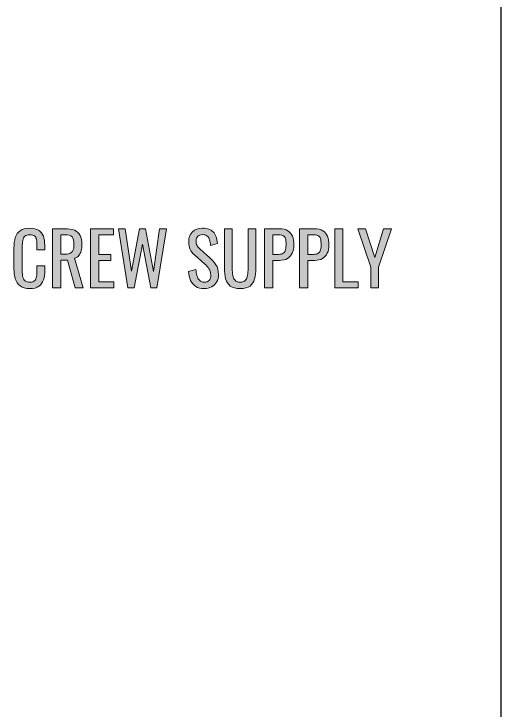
# Model space of a CAD drawing. Header units: inches. Extents: x 145 to 467, y 0 to 792.
# Drawn here: x 393.5 to 466.9, y 293.1 to 397.8 of the extents above; entities that cross this region are included whole.
import ezdxf

# ---------------------------------------------------------------- set-up
doc = ezdxf.new("R2010")
doc.units = ezdxf.units.IN
doc.header["$MEASUREMENT"] = 0
doc.layers.add('EVAC_Holes v5_0', color=7, linetype='Continuous')

# ---------------------------------------------------------------- blocks, each defined once
blk = doc.blocks.new('block 2')
at = {"layer": 'EVAC_Holes v5_0', "color": 7, "lineweight": 25}
blk.add_lwpolyline([(466.86, -0.08), (466.86, 792.08)], dxfattribs=at)
blk = doc.blocks.new('block 136')
at = {"layer": 'EVAC_Holes v5_0'}
h = blk.add_hatch(color=7, dxfattribs=at)
h.dxf.hatch_style = 2
edge = h.paths.add_edge_path()
edge.add_spline(control_points=[(395.93, 356.5), (395.3, 356.5), (394.81, 356.63), (394.46, 356.89), (394.11, 357.16), (393.87, 357.51), (393.73, 357.96), (393.6, 358.41), (393.53, 358.9), (393.53, 359.45), (393.53, 359.45), (393.53, 362.6), (393.53, 362.6), (393.53, 363.2), (393.6, 363.73), (393.73, 364.17), (393.87, 364.62), (394.11, 364.97), (394.46, 365.21), (394.81, 365.46), (395.3, 365.58), (395.93, 365.58), (396.49, 365.58), (396.93, 365.48), (397.25, 365.27), (397.58, 365.07), (397.82, 364.77), (397.96, 364.39), (398.1, 364.01), (398.17, 363.55), (398.17, 363.02), (398.17, 363.02), (398.17, 362.31), (398.17, 362.31), (398.17, 362.31), (397, 362.31), (397, 362.31), (397, 362.31), (397, 362.94), (397, 362.94), (397, 363.27), (396.98, 363.56), (396.95, 363.82), (396.91, 364.07), (396.82, 364.26), (396.68, 364.4), (396.53, 364.54), (396.28, 364.61), (395.94, 364.61), (395.59, 364.61), (395.33, 364.54), (395.17, 364.39), (395.01, 364.24), (394.9, 364.03), (394.86, 363.75), (394.81, 363.47), (394.79, 363.15), (394.79, 362.79), (394.79, 362.79), (394.79, 359.26), (394.79, 359.26), (394.79, 358.81), (394.82, 358.46), (394.89, 358.2), (394.97, 357.93), (395.09, 357.75), (395.26, 357.64), (395.43, 357.53), (395.65, 357.47), (395.94, 357.47), (396.28, 357.47), (396.52, 357.55), (396.67, 357.7), (396.81, 357.85), (396.9, 358.06), (396.94, 358.32), (396.98, 358.59), (397, 358.89), (397, 359.25), (397, 359.25), (397, 359.91), (397, 359.91), (397, 359.91), (398.17, 359.91), (398.17, 359.91), (398.17, 359.91), (398.17, 359.25), (398.17, 359.25), (398.17, 358.7), (398.11, 358.22), (397.97, 357.81), (397.84, 357.4), (397.62, 357.07), (397.29, 356.84), (396.97, 356.61), (396.52, 356.5), (395.93, 356.5)], knot_values=[0, 0, 0, 0, 1, 1, 1, 2, 2, 2, 3, 3, 3, 4, 4, 4, 5, 5, 5, 6, 6, 6, 7, 7, 7, 8, 8, 8, 9, 9, 9, 10, 10, 10, 11, 11, 11, 12, 12, 12, 13, 13, 13, 14, 14, 14, 15, 15, 15, 16, 16, 16, 17, 17, 17, 18, 18, 18, 19, 19, 19, 20, 20, 20, 21, 21, 21, 22, 22, 22, 23, 23, 23, 24, 24, 24, 25, 25, 25, 26, 26, 26, 27, 27, 27, 28, 28, 28, 29, 29, 29, 30, 30, 30, 31, 31, 31, 32, 32, 32, 32], degree=3, periodic=0)
h = blk.add_hatch(color=7, dxfattribs=at)
h.dxf.hatch_style = 2
edge = h.paths.add_edge_path()
edge.add_spline(control_points=[(399.36, 356.59), (399.36, 356.59), (399.36, 365.5), (399.36, 365.5), (399.36, 365.5), (401.15, 365.5), (401.15, 365.5), (401.75, 365.5), (402.24, 365.43), (402.63, 365.27), (403.02, 365.11), (403.3, 364.86), (403.49, 364.51), (403.68, 364.16), (403.77, 363.7), (403.77, 363.14), (403.77, 362.79), (403.74, 362.48), (403.66, 362.2), (403.59, 361.92), (403.47, 361.68), (403.31, 361.48), (403.15, 361.29), (402.94, 361.15), (402.67, 361.06), (402.67, 361.06), (403.94, 356.59), (403.94, 356.59), (403.94, 356.59), (402.74, 356.59), (402.74, 356.59), (402.74, 356.59), (401.57, 360.77), (401.57, 360.77), (401.57, 360.77), (400.6, 360.77), (400.6, 360.77), (400.6, 360.77), (400.6, 356.59), (400.6, 356.59), (400.6, 356.59), (399.36, 356.59), (399.36, 356.59)], knot_values=[0, 0, 0, 0, 1, 1, 1, 2, 2, 2, 3, 3, 3, 4, 4, 4, 5, 5, 5, 6, 6, 6, 7, 7, 7, 8, 8, 8, 9, 9, 9, 10, 10, 10, 11, 11, 11, 12, 12, 12, 13, 13, 13, 14, 14, 14, 14], degree=3, periodic=0)
edge = h.paths.add_edge_path()
edge.add_spline(control_points=[(400.6, 361.67), (400.6, 361.67), (401.08, 361.67), (401.08, 361.67), (401.43, 361.67), (401.71, 361.71), (401.93, 361.8), (402.15, 361.89), (402.32, 362.04), (402.42, 362.25), (402.52, 362.46), (402.57, 362.76), (402.57, 363.14), (402.57, 363.66), (402.48, 364.04), (402.29, 364.27), (402.1, 364.5), (401.72, 364.61), (401.15, 364.61), (401.15, 364.61), (400.6, 364.61), (400.6, 364.61), (400.6, 364.61), (400.6, 361.67), (400.6, 361.67)], knot_values=[0, 0, 0, 0, 1, 1, 1, 2, 2, 2, 3, 3, 3, 4, 4, 4, 5, 5, 5, 6, 6, 6, 7, 7, 7, 8, 8, 8, 8], degree=3, periodic=0)
h = blk.add_hatch(color=7, dxfattribs=at)
h.dxf.hatch_style = 2
h.paths.add_polyline_path([(405.07, 356.59), (405.07, 365.5), (408.52, 365.5), (408.52, 364.58), (406.31, 364.58), (406.31, 361.63), (408.11, 361.63), (408.11, 360.75), (406.31, 360.75), (406.31, 357.49), (408.55, 357.49), (408.55, 356.59)])
h = blk.add_hatch(color=7, dxfattribs=at)
h.dxf.hatch_style = 2
h.paths.add_polyline_path([(410.7, 356.59), (409.25, 365.5), (410.28, 365.5), (411.24, 359.1), (412.44, 365.47), (413.32, 365.47), (414.53, 359.07), (415.46, 365.5), (416.48, 365.5), (415.05, 356.59), (414.14, 356.59), (412.9, 363.19), (411.65, 356.59)])
h = blk.add_hatch(color=7, dxfattribs=at)
h.dxf.hatch_style = 2
edge = h.paths.add_edge_path()
edge.add_spline(control_points=[(422.19, 356.5), (421.67, 356.5), (421.25, 356.61), (420.9, 356.83), (420.56, 357.05), (420.3, 357.35), (420.13, 357.74), (419.95, 358.13), (419.85, 358.58), (419.82, 359.09), (419.82, 359.09), (420.92, 359.39), (420.92, 359.39), (420.94, 359.07), (420.99, 358.77), (421.07, 358.48), (421.15, 358.18), (421.27, 357.94), (421.45, 357.75), (421.62, 357.57), (421.87, 357.47), (422.19, 357.47), (422.51, 357.47), (422.75, 357.56), (422.92, 357.74), (423.08, 357.92), (423.16, 358.18), (423.16, 358.52), (423.16, 358.92), (423.07, 359.25), (422.89, 359.49), (422.71, 359.74), (422.47, 359.99), (422.2, 360.24), (422.2, 360.24), (420.7, 361.56), (420.7, 361.56), (420.41, 361.81), (420.19, 362.09), (420.05, 362.4), (419.91, 362.7), (419.84, 363.08), (419.84, 363.52), (419.84, 364.18), (420.03, 364.68), (420.4, 365.04), (420.78, 365.4), (421.29, 365.58), (421.93, 365.58), (422.28, 365.58), (422.59, 365.54), (422.86, 365.44), (423.13, 365.35), (423.35, 365.21), (423.53, 365.02), (423.71, 364.83), (423.86, 364.59), (423.96, 364.3), (424.07, 364.01), (424.14, 363.67), (424.18, 363.28), (424.18, 363.28), (423.12, 363), (423.12, 363), (423.1, 363.29), (423.05, 363.56), (422.99, 363.8), (422.92, 364.05), (422.81, 364.25), (422.64, 364.4), (422.48, 364.55), (422.24, 364.62), (421.93, 364.62), (421.62, 364.62), (421.38, 364.54), (421.21, 364.38), (421.04, 364.21), (420.95, 363.97), (420.95, 363.65), (420.95, 363.37), (421, 363.15), (421.09, 362.97), (421.18, 362.8), (421.33, 362.62), (421.54, 362.44), (421.54, 362.44), (423.04, 361.12), (423.04, 361.12), (423.38, 360.82), (423.68, 360.47), (423.93, 360.07), (424.19, 359.66), (424.32, 359.18), (424.32, 358.62), (424.32, 358.18), (424.23, 357.8), (424.04, 357.48), (423.86, 357.16), (423.61, 356.92), (423.29, 356.75), (422.97, 356.58), (422.6, 356.5), (422.19, 356.5)], knot_values=[0, 0, 0, 0, 1, 1, 1, 2, 2, 2, 3, 3, 3, 4, 4, 4, 5, 5, 5, 6, 6, 6, 7, 7, 7, 8, 8, 8, 9, 9, 9, 10, 10, 10, 11, 11, 11, 12, 12, 12, 13, 13, 13, 14, 14, 14, 15, 15, 15, 16, 16, 16, 17, 17, 17, 18, 18, 18, 19, 19, 19, 20, 20, 20, 21, 21, 21, 22, 22, 22, 23, 23, 23, 24, 24, 24, 25, 25, 25, 26, 26, 26, 27, 27, 27, 28, 28, 28, 29, 29, 29, 30, 30, 30, 31, 31, 31, 32, 32, 32, 33, 33, 33, 34, 34, 34, 34], degree=3, periodic=0)
h = blk.add_hatch(color=7, dxfattribs=at)
h.dxf.hatch_style = 2
edge = h.paths.add_edge_path()
edge.add_spline(control_points=[(427.59, 356.5), (426.94, 356.5), (426.45, 356.62), (426.1, 356.88), (425.76, 357.14), (425.52, 357.5), (425.4, 357.96), (425.27, 358.43), (425.21, 358.97), (425.21, 359.6), (425.21, 359.6), (425.21, 365.5), (425.21, 365.5), (425.21, 365.5), (426.4, 365.5), (426.4, 365.5), (426.4, 365.5), (426.4, 359.54), (426.4, 359.54), (426.4, 359.16), (426.42, 358.81), (426.48, 358.5), (426.53, 358.18), (426.64, 357.93), (426.81, 357.75), (426.98, 357.57), (427.24, 357.47), (427.59, 357.47), (427.94, 357.47), (428.2, 357.57), (428.37, 357.75), (428.54, 357.93), (428.65, 358.18), (428.7, 358.5), (428.75, 358.81), (428.77, 359.16), (428.77, 359.54), (428.77, 359.54), (428.77, 365.5), (428.77, 365.5), (428.77, 365.5), (429.95, 365.5), (429.95, 365.5), (429.95, 365.5), (429.95, 359.6), (429.95, 359.6), (429.95, 358.97), (429.89, 358.43), (429.76, 357.96), (429.64, 357.5), (429.41, 357.14), (429.07, 356.88), (428.72, 356.62), (428.23, 356.5), (427.59, 356.5)], knot_values=[0, 0, 0, 0, 1, 1, 1, 2, 2, 2, 3, 3, 3, 4, 4, 4, 5, 5, 5, 6, 6, 6, 7, 7, 7, 8, 8, 8, 9, 9, 9, 10, 10, 10, 11, 11, 11, 12, 12, 12, 13, 13, 13, 14, 14, 14, 15, 15, 15, 16, 16, 16, 17, 17, 17, 18, 18, 18, 18], degree=3, periodic=0)
h = blk.add_hatch(color=7, dxfattribs=at)
h.dxf.hatch_style = 2
edge = h.paths.add_edge_path()
edge.add_spline(control_points=[(431.26, 356.59), (431.26, 356.59), (431.26, 365.5), (431.26, 365.5), (431.26, 365.5), (433.47, 365.5), (433.47, 365.5), (434.01, 365.5), (434.43, 365.41), (434.75, 365.21), (435.07, 365.02), (435.3, 364.74), (435.45, 364.37), (435.6, 364), (435.67, 363.56), (435.67, 363.04), (435.67, 362.57), (435.59, 362.16), (435.42, 361.82), (435.26, 361.47), (435.01, 361.21), (434.69, 361.02), (434.37, 360.83), (433.97, 360.74), (433.48, 360.74), (433.48, 360.74), (432.5, 360.74), (432.5, 360.74), (432.5, 360.74), (432.5, 356.59), (432.5, 356.59), (432.5, 356.59), (431.26, 356.59), (431.26, 356.59)], knot_values=[0, 0, 0, 0, 1, 1, 1, 2, 2, 2, 3, 3, 3, 4, 4, 4, 5, 5, 5, 6, 6, 6, 7, 7, 7, 8, 8, 8, 9, 9, 9, 10, 10, 10, 11, 11, 11, 11], degree=3, periodic=0)
edge = h.paths.add_edge_path()
edge.add_spline(control_points=[(432.5, 361.63), (432.5, 361.63), (433.08, 361.63), (433.08, 361.63), (433.43, 361.63), (433.72, 361.67), (433.92, 361.75), (434.13, 361.83), (434.27, 361.98), (434.36, 362.18), (434.45, 362.38), (434.49, 362.66), (434.49, 363.03), (434.49, 363.46), (434.46, 363.78), (434.4, 364.01), (434.34, 364.24), (434.21, 364.39), (434.01, 364.48), (433.81, 364.57), (433.5, 364.61), (433.09, 364.61), (433.09, 364.61), (432.5, 364.61), (432.5, 364.61), (432.5, 364.61), (432.5, 361.63), (432.5, 361.63)], knot_values=[0, 0, 0, 0, 1, 1, 1, 2, 2, 2, 3, 3, 3, 4, 4, 4, 5, 5, 5, 6, 6, 6, 7, 7, 7, 8, 8, 8, 9, 9, 9, 9], degree=3, periodic=0)
h = blk.add_hatch(color=7, dxfattribs=at)
h.dxf.hatch_style = 2
edge = h.paths.add_edge_path()
edge.add_spline(control_points=[(436.54, 356.59), (436.54, 356.59), (436.54, 365.5), (436.54, 365.5), (436.54, 365.5), (438.75, 365.5), (438.75, 365.5), (439.29, 365.5), (439.71, 365.41), (440.03, 365.21), (440.35, 365.02), (440.58, 364.74), (440.73, 364.37), (440.88, 364), (440.95, 363.56), (440.95, 363.04), (440.95, 362.57), (440.87, 362.16), (440.7, 361.82), (440.54, 361.47), (440.29, 361.21), (439.97, 361.02), (439.65, 360.83), (439.25, 360.74), (438.76, 360.74), (438.76, 360.74), (437.78, 360.74), (437.78, 360.74), (437.78, 360.74), (437.78, 356.59), (437.78, 356.59), (437.78, 356.59), (436.54, 356.59), (436.54, 356.59)], knot_values=[0, 0, 0, 0, 1, 1, 1, 2, 2, 2, 3, 3, 3, 4, 4, 4, 5, 5, 5, 6, 6, 6, 7, 7, 7, 8, 8, 8, 9, 9, 9, 10, 10, 10, 11, 11, 11, 11], degree=3, periodic=0)
edge = h.paths.add_edge_path()
edge.add_spline(control_points=[(437.78, 361.63), (437.78, 361.63), (438.36, 361.63), (438.36, 361.63), (438.71, 361.63), (439, 361.67), (439.2, 361.75), (439.41, 361.83), (439.55, 361.98), (439.64, 362.18), (439.73, 362.38), (439.77, 362.66), (439.77, 363.03), (439.77, 363.46), (439.74, 363.78), (439.68, 364.01), (439.62, 364.24), (439.49, 364.39), (439.29, 364.48), (439.09, 364.57), (438.78, 364.61), (438.37, 364.61), (438.37, 364.61), (437.78, 364.61), (437.78, 364.61), (437.78, 364.61), (437.78, 361.63), (437.78, 361.63)], knot_values=[0, 0, 0, 0, 1, 1, 1, 2, 2, 2, 3, 3, 3, 4, 4, 4, 5, 5, 5, 6, 6, 6, 7, 7, 7, 8, 8, 8, 9, 9, 9, 9], degree=3, periodic=0)
h = blk.add_hatch(color=7, dxfattribs=at)
h.dxf.hatch_style = 2
h.paths.add_polyline_path([(441.82, 356.59), (441.82, 365.5), (443.06, 365.5), (443.06, 357.49), (445.34, 357.49), (445.34, 356.59)])
h = blk.add_hatch(color=7, dxfattribs=at)
h.dxf.hatch_style = 2
h.paths.add_polyline_path([(447.24, 356.59), (447.24, 359.74), (445.32, 365.5), (446.47, 365.5), (447.84, 361.2), (449.18, 365.5), (450.35, 365.5), (448.43, 359.74), (448.43, 356.59)])
at = {"layer": 'EVAC_Holes v5_0', "lineweight": 0}
for points in [[(405.07, 356.59), (405.07, 365.5), (408.52, 365.5), (408.52, 364.58), (406.31, 364.58), (406.31, 361.63), (408.11, 361.63), (408.11, 360.75), (406.31, 360.75), (406.31, 357.49), (408.55, 357.49), (408.55, 356.59), (405.07, 356.59)], [(410.7, 356.59), (409.25, 365.5), (410.28, 365.5), (411.24, 359.1), (412.44, 365.47), (413.32, 365.47), (414.53, 359.07), (415.46, 365.5), (416.48, 365.5), (415.05, 356.59), (414.14, 356.59), (412.9, 363.19), (411.65, 356.59), (410.7, 356.59)], [(441.82, 356.59), (441.82, 365.5), (443.06, 365.5), (443.06, 357.49), (445.34, 357.49), (445.34, 356.59), (441.82, 356.59)], [(447.24, 356.59), (447.24, 359.74), (445.32, 365.5), (446.47, 365.5), (447.84, 361.2), (449.18, 365.5), (450.35, 365.5), (448.43, 359.74), (448.43, 356.59), (447.24, 356.59)]]:
    blk.add_lwpolyline(points, dxfattribs=at)
for points, knots in [([(395.93, 356.5), (395.3, 356.5), (394.81, 356.63), (394.46, 356.89), (394.11, 357.16), (393.87, 357.51), (393.73, 357.96), (393.6, 358.41), (393.53, 358.9), (393.53, 359.45), (393.53, 359.45), (393.53, 362.6), (393.53, 362.6), (393.53, 363.2), (393.6, 363.73), (393.73, 364.17), (393.87, 364.62), (394.11, 364.97), (394.46, 365.21), (394.81, 365.46), (395.3, 365.58), (395.93, 365.58), (396.49, 365.58), (396.93, 365.48), (397.25, 365.27), (397.58, 365.07), (397.82, 364.77), (397.96, 364.39), (398.1, 364.01), (398.17, 363.55), (398.17, 363.02), (398.17, 363.02), (398.17, 362.31), (398.17, 362.31), (398.17, 362.31), (397, 362.31), (397, 362.31), (397, 362.31), (397, 362.94), (397, 362.94), (397, 363.27), (396.98, 363.56), (396.95, 363.82), (396.91, 364.07), (396.82, 364.26), (396.68, 364.4), (396.53, 364.54), (396.28, 364.61), (395.94, 364.61), (395.59, 364.61), (395.33, 364.54), (395.17, 364.39), (395.01, 364.24), (394.9, 364.03), (394.86, 363.75), (394.81, 363.47), (394.79, 363.15), (394.79, 362.79), (394.79, 362.79), (394.79, 359.26), (394.79, 359.26), (394.79, 358.81), (394.82, 358.46), (394.89, 358.2), (394.97, 357.93), (395.09, 357.75), (395.26, 357.64), (395.43, 357.53), (395.65, 357.47), (395.94, 357.47), (396.28, 357.47), (396.52, 357.55), (396.67, 357.7), (396.81, 357.85), (396.9, 358.06), (396.94, 358.32), (396.98, 358.59), (397, 358.89), (397, 359.25), (397, 359.25), (397, 359.91), (397, 359.91), (397, 359.91), (398.17, 359.91), (398.17, 359.91), (398.17, 359.91), (398.17, 359.25), (398.17, 359.25), (398.17, 358.7), (398.11, 358.22), (397.97, 357.81), (397.84, 357.4), (397.62, 357.07), (397.29, 356.84), (396.97, 356.61), (396.52, 356.5), (395.93, 356.5)], [0, 0, 0, 0, 1, 1, 1, 2, 2, 2, 3, 3, 3, 4, 4, 4, 5, 5, 5, 6, 6, 6, 7, 7, 7, 8, 8, 8, 9, 9, 9, 10, 10, 10, 11, 11, 11, 12, 12, 12, 13, 13, 13, 14, 14, 14, 15, 15, 15, 16, 16, 16, 17, 17, 17, 18, 18, 18, 19, 19, 19, 20, 20, 20, 21, 21, 21, 22, 22, 22, 23, 23, 23, 24, 24, 24, 25, 25, 25, 26, 26, 26, 27, 27, 27, 28, 28, 28, 29, 29, 29, 30, 30, 30, 31, 31, 31, 32, 32, 32, 32]), ([(399.36, 356.59), (399.36, 356.59), (399.36, 365.5), (399.36, 365.5), (399.36, 365.5), (401.15, 365.5), (401.15, 365.5), (401.75, 365.5), (402.24, 365.43), (402.63, 365.27), (403.02, 365.11), (403.3, 364.86), (403.49, 364.51), (403.68, 364.16), (403.77, 363.7), (403.77, 363.14), (403.77, 362.79), (403.74, 362.48), (403.66, 362.2), (403.59, 361.92), (403.47, 361.68), (403.31, 361.48), (403.15, 361.29), (402.94, 361.15), (402.67, 361.06), (402.67, 361.06), (403.94, 356.59), (403.94, 356.59), (403.94, 356.59), (402.74, 356.59), (402.74, 356.59), (402.74, 356.59), (401.57, 360.77), (401.57, 360.77), (401.57, 360.77), (400.6, 360.77), (400.6, 360.77), (400.6, 360.77), (400.6, 356.59), (400.6, 356.59), (400.6, 356.59), (399.36, 356.59), (399.36, 356.59)], [0, 0, 0, 0, 1, 1, 1, 2, 2, 2, 3, 3, 3, 4, 4, 4, 5, 5, 5, 6, 6, 6, 7, 7, 7, 8, 8, 8, 9, 9, 9, 10, 10, 10, 11, 11, 11, 12, 12, 12, 13, 13, 13, 14, 14, 14, 14]), ([(422.19, 356.5), (421.67, 356.5), (421.25, 356.61), (420.9, 356.83), (420.56, 357.05), (420.3, 357.35), (420.13, 357.74), (419.95, 358.13), (419.85, 358.58), (419.82, 359.09), (419.82, 359.09), (420.92, 359.39), (420.92, 359.39), (420.94, 359.07), (420.99, 358.77), (421.07, 358.48), (421.15, 358.18), (421.27, 357.94), (421.45, 357.75), (421.62, 357.57), (421.87, 357.47), (422.19, 357.47), (422.51, 357.47), (422.75, 357.56), (422.92, 357.74), (423.08, 357.92), (423.16, 358.18), (423.16, 358.52), (423.16, 358.92), (423.07, 359.25), (422.89, 359.49), (422.71, 359.74), (422.47, 359.99), (422.2, 360.24), (422.2, 360.24), (420.7, 361.56), (420.7, 361.56), (420.41, 361.81), (420.19, 362.09), (420.05, 362.4), (419.91, 362.7), (419.84, 363.08), (419.84, 363.52), (419.84, 364.18), (420.03, 364.68), (420.4, 365.04), (420.78, 365.4), (421.29, 365.58), (421.93, 365.58), (422.28, 365.58), (422.59, 365.54), (422.86, 365.44), (423.13, 365.35), (423.35, 365.21), (423.53, 365.02), (423.71, 364.83), (423.86, 364.59), (423.96, 364.3), (424.07, 364.01), (424.14, 363.67), (424.18, 363.28), (424.18, 363.28), (423.12, 363), (423.12, 363), (423.1, 363.29), (423.05, 363.56), (422.99, 363.8), (422.92, 364.05), (422.81, 364.25), (422.64, 364.4), (422.48, 364.55), (422.24, 364.62), (421.93, 364.62), (421.62, 364.62), (421.38, 364.54), (421.21, 364.38), (421.04, 364.21), (420.95, 363.97), (420.95, 363.65), (420.95, 363.37), (421, 363.15), (421.09, 362.97), (421.18, 362.8), (421.33, 362.62), (421.54, 362.44), (421.54, 362.44), (423.04, 361.12), (423.04, 361.12), (423.38, 360.82), (423.68, 360.47), (423.93, 360.07), (424.19, 359.66), (424.32, 359.18), (424.32, 358.62), (424.32, 358.18), (424.23, 357.8), (424.04, 357.48), (423.86, 357.16), (423.61, 356.92), (423.29, 356.75), (422.97, 356.58), (422.6, 356.5), (422.19, 356.5)], [0, 0, 0, 0, 1, 1, 1, 2, 2, 2, 3, 3, 3, 4, 4, 4, 5, 5, 5, 6, 6, 6, 7, 7, 7, 8, 8, 8, 9, 9, 9, 10, 10, 10, 11, 11, 11, 12, 12, 12, 13, 13, 13, 14, 14, 14, 15, 15, 15, 16, 16, 16, 17, 17, 17, 18, 18, 18, 19, 19, 19, 20, 20, 20, 21, 21, 21, 22, 22, 22, 23, 23, 23, 24, 24, 24, 25, 25, 25, 26, 26, 26, 27, 27, 27, 28, 28, 28, 29, 29, 29, 30, 30, 30, 31, 31, 31, 32, 32, 32, 33, 33, 33, 34, 34, 34, 34]), ([(427.59, 356.5), (426.94, 356.5), (426.45, 356.62), (426.1, 356.88), (425.76, 357.14), (425.52, 357.5), (425.4, 357.96), (425.27, 358.43), (425.21, 358.97), (425.21, 359.6), (425.21, 359.6), (425.21, 365.5), (425.21, 365.5), (425.21, 365.5), (426.4, 365.5), (426.4, 365.5), (426.4, 365.5), (426.4, 359.54), (426.4, 359.54), (426.4, 359.16), (426.42, 358.81), (426.48, 358.5), (426.53, 358.18), (426.64, 357.93), (426.81, 357.75), (426.98, 357.57), (427.24, 357.47), (427.59, 357.47), (427.94, 357.47), (428.2, 357.57), (428.37, 357.75), (428.54, 357.93), (428.65, 358.18), (428.7, 358.5), (428.75, 358.81), (428.77, 359.16), (428.77, 359.54), (428.77, 359.54), (428.77, 365.5), (428.77, 365.5), (428.77, 365.5), (429.95, 365.5), (429.95, 365.5), (429.95, 365.5), (429.95, 359.6), (429.95, 359.6), (429.95, 358.97), (429.89, 358.43), (429.76, 357.96), (429.64, 357.5), (429.41, 357.14), (429.07, 356.88), (428.72, 356.62), (428.23, 356.5), (427.59, 356.5)], [0, 0, 0, 0, 1, 1, 1, 2, 2, 2, 3, 3, 3, 4, 4, 4, 5, 5, 5, 6, 6, 6, 7, 7, 7, 8, 8, 8, 9, 9, 9, 10, 10, 10, 11, 11, 11, 12, 12, 12, 13, 13, 13, 14, 14, 14, 15, 15, 15, 16, 16, 16, 17, 17, 17, 18, 18, 18, 18]), ([(431.26, 356.59), (431.26, 356.59), (431.26, 365.5), (431.26, 365.5), (431.26, 365.5), (433.47, 365.5), (433.47, 365.5), (434.01, 365.5), (434.43, 365.41), (434.75, 365.21), (435.07, 365.02), (435.3, 364.74), (435.45, 364.37), (435.6, 364), (435.67, 363.56), (435.67, 363.04), (435.67, 362.57), (435.59, 362.16), (435.42, 361.82), (435.26, 361.47), (435.01, 361.21), (434.69, 361.02), (434.37, 360.83), (433.97, 360.74), (433.48, 360.74), (433.48, 360.74), (432.5, 360.74), (432.5, 360.74), (432.5, 360.74), (432.5, 356.59), (432.5, 356.59), (432.5, 356.59), (431.26, 356.59), (431.26, 356.59)], [0, 0, 0, 0, 1, 1, 1, 2, 2, 2, 3, 3, 3, 4, 4, 4, 5, 5, 5, 6, 6, 6, 7, 7, 7, 8, 8, 8, 9, 9, 9, 10, 10, 10, 11, 11, 11, 11]), ([(436.54, 356.59), (436.54, 356.59), (436.54, 365.5), (436.54, 365.5), (436.54, 365.5), (438.75, 365.5), (438.75, 365.5), (439.29, 365.5), (439.71, 365.41), (440.03, 365.21), (440.35, 365.02), (440.58, 364.74), (440.73, 364.37), (440.88, 364), (440.95, 363.56), (440.95, 363.04), (440.95, 362.57), (440.87, 362.16), (440.7, 361.82), (440.54, 361.47), (440.29, 361.21), (439.97, 361.02), (439.65, 360.83), (439.25, 360.74), (438.76, 360.74), (438.76, 360.74), (437.78, 360.74), (437.78, 360.74), (437.78, 360.74), (437.78, 356.59), (437.78, 356.59), (437.78, 356.59), (436.54, 356.59), (436.54, 356.59)], [0, 0, 0, 0, 1, 1, 1, 2, 2, 2, 3, 3, 3, 4, 4, 4, 5, 5, 5, 6, 6, 6, 7, 7, 7, 8, 8, 8, 9, 9, 9, 10, 10, 10, 11, 11, 11, 11]), ([(400.6, 361.67), (400.6, 361.67), (401.08, 361.67), (401.08, 361.67), (401.43, 361.67), (401.71, 361.71), (401.93, 361.8), (402.15, 361.89), (402.32, 362.04), (402.42, 362.25), (402.52, 362.46), (402.57, 362.76), (402.57, 363.14), (402.57, 363.66), (402.48, 364.04), (402.29, 364.27), (402.1, 364.5), (401.72, 364.61), (401.15, 364.61), (401.15, 364.61), (400.6, 364.61), (400.6, 364.61), (400.6, 364.61), (400.6, 361.67), (400.6, 361.67)], [0, 0, 0, 0, 1, 1, 1, 2, 2, 2, 3, 3, 3, 4, 4, 4, 5, 5, 5, 6, 6, 6, 7, 7, 7, 8, 8, 8, 8]), ([(432.5, 361.63), (432.5, 361.63), (433.08, 361.63), (433.08, 361.63), (433.43, 361.63), (433.72, 361.67), (433.92, 361.75), (434.13, 361.83), (434.27, 361.98), (434.36, 362.18), (434.45, 362.38), (434.49, 362.66), (434.49, 363.03), (434.49, 363.46), (434.46, 363.78), (434.4, 364.01), (434.34, 364.24), (434.21, 364.39), (434.01, 364.48), (433.81, 364.57), (433.5, 364.61), (433.09, 364.61), (433.09, 364.61), (432.5, 364.61), (432.5, 364.61), (432.5, 364.61), (432.5, 361.63), (432.5, 361.63)], [0, 0, 0, 0, 1, 1, 1, 2, 2, 2, 3, 3, 3, 4, 4, 4, 5, 5, 5, 6, 6, 6, 7, 7, 7, 8, 8, 8, 9, 9, 9, 9]), ([(437.78, 361.63), (437.78, 361.63), (438.36, 361.63), (438.36, 361.63), (438.71, 361.63), (439, 361.67), (439.2, 361.75), (439.41, 361.83), (439.55, 361.98), (439.64, 362.18), (439.73, 362.38), (439.77, 362.66), (439.77, 363.03), (439.77, 363.46), (439.74, 363.78), (439.68, 364.01), (439.62, 364.24), (439.49, 364.39), (439.29, 364.48), (439.09, 364.57), (438.78, 364.61), (438.37, 364.61), (438.37, 364.61), (437.78, 364.61), (437.78, 364.61), (437.78, 364.61), (437.78, 361.63), (437.78, 361.63)], [0, 0, 0, 0, 1, 1, 1, 2, 2, 2, 3, 3, 3, 4, 4, 4, 5, 5, 5, 6, 6, 6, 7, 7, 7, 8, 8, 8, 9, 9, 9, 9])]:
    blk.add_open_spline(points, degree=3, knots=knots, dxfattribs=at)

msp = doc.modelspace()

# ---------------------------------------------------------------- block references
at = {"layer": 'EVAC_Holes v5_0'}
for name in ['block 2', 'block 136']:
    msp.add_blockref(name, (0, 0), dxfattribs=at)

doc.saveas('drawing.dxf')
